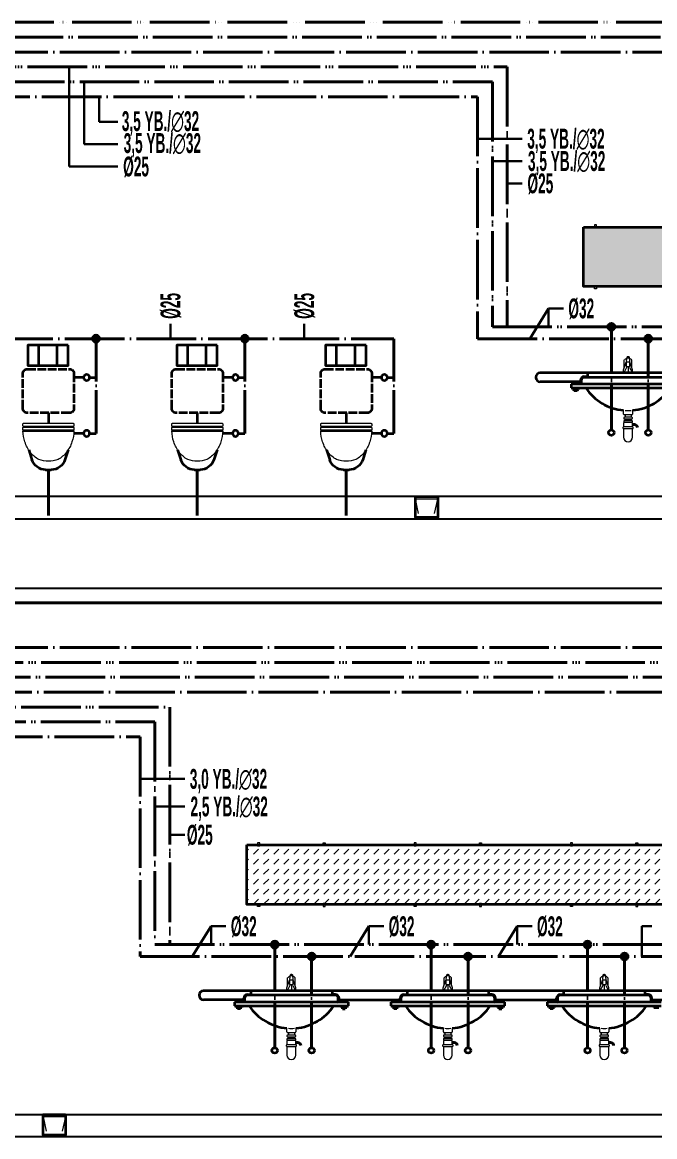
# Model space of a CAD drawing. Header units: centimetres. Extents: x 405464 to 563355, y 50011 to 66875.
# Drawn here: x 526708 to 527345, y 53381 to 54504 of the extents above; entities that cross this region are included whole.
import ezdxf
from ezdxf.enums import TextEntityAlignment as Align

# ---------------------------------------------------------------- set-up
doc = ezdxf.new("R2010")
doc.units = ezdxf.units.CM
for name, pattern in [('KESIK-3', [24, 20, -4]), ('SICAKSU1', [75, 60, -6, 0, -3, 0, -6]), ('SIRKUL-1', [78, 60, -6, 0, -3, 0, -3, 0, -6]), ('SOGUKSU1', [72, 60, -6, 0, -6])]:
    doc.linetypes.add(name, pattern=pattern)
doc.layers.add('0-KRCN DI SU', color=41, linetype='D')
for name, color, linetype, lineweight in [('0-KRCN-SHT-02CIHAZ', 132, 'Continuous', 25), ('0-KRCN-SHT-03CIHAZ', 120, 'Continuous', 30), ('0-KRCN-SHT-LAVABO', 171, 'Continuous', 35), ('0-KRCN-SHT-PİSSU-BORU', 220, 'PISSU_LINE50', 40), ('0-KRCN-SHT-PROSES-BORU', 1, '0-Y_LINE', 40), ('0-KRCN-SHT-SICAKSU', 50, 'SICAKSU1', 40), ('0-KRCN-SHT-SIRKULASYON', 145, 'SIRKUL-1', 40), ('0-KRCN-SHT-SOGUKSU', 141, 'SOGUKSU1', 40), ('0-KRCN-SHT-SÜZGEÇBANYO', 171, 'Continuous', 35), ('0-KRCN-SHT-TUVALETKLOZET', 171, 'Continuous', 35), ('0-KRCN-SHT-YAZI-ÇAP-TEMSU', 81, 'Continuous', 30)]:
    doc.layers.add(name, color=color, linetype=linetype, lineweight=lineweight)
doc.styles.add('BORU', font='AGENCYR.TTF')
doc.styles.add('CAP', font='ARIALNB.TTF')
doc.styles.add('MUF', font='isocpeur.ttf')
doc.styles.get("Standard").update_dxf_attribs({"font": 'arial.ttf'})
doc.linetypes.add('0-Y_LINE', pattern='A,100,-0.5,["Y",BORU,S=9,R=0,X=0,Y=-4.5],-5', length=105.5)
doc.linetypes.add('D', pattern='A,12,-1,["D",Standard,S=1,R=0,X=-0.1,Y=-0.5],-1.6', length=14.6)
doc.linetypes.add('PISSU_LINE50', pattern='A,50,-10,["C",MUF,S=10,R=0,X=1,Y=-5],0', length=60)

# ---------------------------------------------------------------- blocks, each defined once
blk = doc.blocks.new('0-MEK-SHT-ZKLN-LAV.TEZGAHALTI YEDİLİ')
at = {"layer": '0-KRCN-SHT-LAVABO', "linetype": 'Continuous', "lineweight": 20}
h = blk.add_hatch(dxfattribs=at)
h.set_pattern_fill('DASH', color=120, scale=1.5, angle=45)
h.paths.add_polyline_path([(-285.82, 141), (-285.82, 141.56), (-284.42, 141.56), (-284.42, 141), (-241.88, 141), (-241.88, 141.56), (-240.48, 141.56), (-240.48, 141), (-180.76, 141), (-180.76, 141.56), (-179.37, 141.56), (-179.37, 141), (-136.82, 141), (-136.82, 141.56), (-135.42, 141.56), (-135.42, 141), (-75.7, 141), (-75.7, 141.56), (-74.31, 141.56), (-74.31, 141), (-31.76, 141), (-31.76, 141.56), (-30.37, 141.56), (-30.37, 141), (29.36, 141), (29.36, 141.56), (30.75, 141.56), (30.75, 141), (73.3, 141), (73.3, 141.56), (74.69, 141.56), (74.69, 141), (135.82, 141), (135.82, 141.56), (137.21, 141.56), (137.21, 141), (179.76, 141), (179.76, 141.56), (181.15, 141.56), (181.15, 141), (401.41, 141), (401.41, 181), (181.15, 181), (181.15, 180.44), (179.76, 180.44), (179.76, 181), (137.21, 181), (137.21, 180.44), (135.82, 180.44), (135.82, 181), (74.69, 181), (74.69, 180.44), (73.3, 180.44), (73.3, 181), (30.75, 181), (30.75, 180.44), (29.36, 180.44), (29.36, 181), (-30.37, 181), (-30.37, 180.44), (-31.76, 180.44), (-31.76, 181), (-74.31, 181), (-74.31, 180.44), (-75.7, 180.44), (-75.7, 181), (-135.42, 181), (-135.42, 180.44), (-136.82, 180.44), (-136.82, 181), (-179.37, 181), (-179.37, 180.44), (-180.76, 180.44), (-180.76, 181), (-240.48, 181), (-240.48, 180.44), (-241.88, 180.44), (-241.88, 181), (-284.42, 181), (-284.42, 180.44), (-285.82, 180.44), (-285.82, 181), (-293.15, 181), (-293.15, 141)])
at = {"layer": '0-KRCN-SHT-LAVABO', "color": 120, "linetype": 'Continuous', "lineweight": 20}
for p, q in [((-285.82, 182.47), (-285.82, 180.44)), ((-284.42, 182.47), (-285.82, 182.47)), ((-285.82, 180.44), (-284.42, 180.44)), ((-284.42, 180.44), (-284.42, 182.47)), ((-285.82, 139.53), (-285.82, 141.56)), ((-285.82, 141.56), (-284.42, 141.56)), ((-284.42, 139.53), (-285.82, 139.53)), ((-284.42, 141.56), (-284.42, 139.53)), ((-266.2, 85.05), (-264.42, 90.12)), ((-265.68, 86.55), (-265.68, 91.68)), ((-264.03, 93.4), (-264.42, 90.64)), ((-264.05, 93.23), (-262.26, 93.23)), ((-262.88, 93.91), (-263.43, 93.91)), ((-261.89, 90.64), (-262.28, 93.4)), ((-260.11, 85.05), (-261.89, 90.12)), ((-260.63, 86.55), (-260.63, 91.68)), ((-266.2, 83), (-266.2, 85.05)), ((-266.2, 83), (-260.11, 83)), ((-264.13, 86.59), (-266.01, 83)), ((-263.15, 86.58), (-263.15, 83)), ((-262.18, 86.59), (-260.3, 83)), ((-260.11, 83), (-260.11, 85.05)), ((-266.15, 55.33), (-266.15, 57.88)), ((-266.12, 52.74), (-266.12, 52.55)), ((-260.65, 54.83), (-265.65, 54.83)), ((-260.69, 53.24), (-265.62, 53.24)), ((-265.15, 54.83), (-265.15, 53.24)), ((-261.15, 54.83), (-261.15, 53.24)), ((-260.19, 52.55), (-260.19, 52.74)), ((-260.15, 57.88), (-260.15, 55.33)), ((-266.65, 46.28), (-266.65, 46.09)), ((-266.15, 49.34), (-266.15, 46.78)), ((-260.15, 46.78), (-266.15, 46.78)), ((-266.15, 45.59), (-260.15, 45.59)), ((-266.15, 45.59), (-266.15, 39.8)), ((-266.12, 50.53), (-266.12, 50.34)), ((-260.65, 49.84), (-265.65, 49.84)), ((-265.62, 52.05), (-260.69, 52.05)), ((-260.69, 51.03), (-265.62, 51.03)), ((-265.62, 49.84), (-260.69, 49.84)), ((-265.15, 52.05), (-265.15, 51.03)), ((-261.15, 52.05), (-261.15, 51.03)), ((-260.19, 50.34), (-260.19, 50.53)), ((-260.15, 46.78), (-260.15, 49.34)), ((-260.15, 39.8), (-260.15, 45.59)), ((-259.65, 46.09), (-259.65, 46.28)), ((-263.15, 36.8), (-263.15, 36.8))]:
    blk.add_line(p, q, dxfattribs=at)
at = {"layer": '0-KRCN-SHT-LAVABO', "linetype": 'Continuous'}
for p, q in [((430.45, 83), (-322.2, 83)), ((-290.49, 83), (-290.49, 80.5)), ((-295.15, 77), (-322.2, 77)), ((-301.44, 75.42), (-301.44, 72.92)), ((-224.87, 75.42), (-301.44, 75.42)), ((-299.38, 77), (-299.38, 75.42)), ((-297.38, 77), (-297.38, 75.42)), ((-295.15, 77), (-295.15, 78)), ((-294.65, 78), (-294.65, 75.92)), ((-292.65, 80.5), (-290.49, 80.5)), ((-233.65, 80), (-292.65, 80)), ((-301.44, 72.92), (-224.87, 72.92)), ((-300.28, 72.92), (-300.28, 71.86)), ((-296.83, 71.72), (-299.92, 71.72)), ((-299.38, 72.92), (-299.38, 71.86)), ((-299.38, 71.72), (-299.38, 70.9)), ((-297.38, 70.9), (-299.38, 70.9)), ((-297.38, 72.92), (-297.38, 71.86)), ((-297.38, 71.72), (-297.38, 70.9)), ((-296.48, 72.92), (-296.48, 71.86))]:
    blk.add_line(p, q, dxfattribs=at)
blk.add_lwpolyline([(-293.15, 181), (401.41, 181), (401.41, 141), (-293.15, 141)], close=True, dxfattribs=at)
at = {"layer": '0-KRCN-SHT-LAVABO', "color": 120, "linetype": 'Continuous', "lineweight": 20}
blk.add_lwpolyline([(-264.42, 90.12), (-264.42, 87.29), (-261.89, 87.29), (-261.89, 90.12)], close=True, dxfattribs=at)
at = {"layer": '0-KRCN-SHT-LAVABO', "linetype": 'Continuous'}
for centre in [(-274.37, 42.9), (-249.57, 42.9)]:
    blk.add_circle(centre, 1.84, dxfattribs=at)
at = {"layer": '0-KRCN-SHT-LAVABO', "color": 120, "linetype": 'Continuous', "lineweight": 20}
for centre, radius, start, end in [((-263.15, 89.65), 3.23, 107.40501, 141.31431), ((-263.43, 93.31), 0.6, 90, 171.88141), ((-262.88, 93.31), 0.6, 8.11859, 90), ((-263.15, 89.65), 3.23, 38.68569, 72.59499), ((-265.65, 55.33), 0.5, 180, 270), ((-265.62, 52.74), 0.5, 90, 180), ((-265.62, 52.55), 0.5, 180, 270), ((-263.15, 92), 34.25, 266.65278, 273.34722), ((-260.69, 52.74), 0.5, 0, 90), ((-260.69, 52.55), 0.5, 270, 0), ((-260.65, 55.33), 0.5, 270, 0), ((-266.15, 46.28), 0.5, 90, 180), ((-266.15, 46.09), 0.5, 180, 270), ((-265.65, 49.34), 0.5, 90, 180), ((-265.62, 50.53), 0.5, 90, 180), ((-265.62, 50.34), 0.5, 180, 270), ((-260.69, 50.53), 0.5, 0, 90), ((-260.69, 50.34), 0.5, 270, 0), ((-260.65, 49.34), 0.5, 0, 90), ((-260.15, 46.28), 0.5, 0, 90), ((-260.15, 46.09), 0.5, 270, 0), ((-263.15, 39.8), 3, 180, 270), ((-263.15, 39.8), 3, 270, 0)]:
    blk.add_arc(centre, radius, start, end, dxfattribs=at)
at = {"layer": '0-KRCN-SHT-LAVABO', "linetype": 'Continuous'}
for centre, radius, start, end in [((-322.2, 80), 3, 90, 270), ((-292.65, 78), 2.5, 90, 180), ((-292.65, 78), 2, 90, 180), ((-294.15, 75.92), 0.5, 180, 270), ((-299.83, 72.52), 0.801, 235.80417, 304.19583), ((-298.38, 75.37), 3.65, 254.11421, 285.88579), ((-296.93, 72.52), 0.801, 235.80417, 304.19583), ((-263.15, 92), 34.25, 213.84518, 264.97559), ((-263.15, 92), 34.25, 275.02441, 326.15482)]:
    blk.add_arc(centre, radius, start, end, dxfattribs=at)
at = {"layer": '0-KRCN-SHT-PİSSU-BORU', "ltscale": 0.5}
blk.add_line((-260.15, 48.25), (-258.85, 48.25), dxfattribs=at)
blk.add_arc((-258.85, 46.25), 2, 0, 90, dxfattribs=at)
at = {"layer": '0-KRCN-SHT-SICAKSU', "ltscale": 0.5}
blk.add_line((-274.37, 44.74), (-274.37, 114), dxfattribs=at)
at = {"layer": '0-KRCN-SHT-SOGUKSU', "ltscale": 0.5}
blk.add_line((-249.57, 44.74), (-249.57, 106), dxfattribs=at)
blk = doc.blocks.new('0-MEK-SHT-ZKLN-KLOZET ASMA GİZLİ REZERVUAR')
at = {"layer": '0-KRCN-SHT-PİSSU-BORU', "ltscale": 0.5}
blk.add_line((0, 14.95), (0, -16.81), dxfattribs=at)
at = {"layer": '0-KRCN-SHT-SOGUKSU', "ltscale": 0.5}
blk.add_line((-33.1, 40.2), (-33.1, 106), dxfattribs=at)
at = {"layer": '0-KRCN-SHT-TUVALETKLOZET'}
for p, q in [((-6.12, 87.34), (-6.12, 101.57)), ((6.64, 87.34), (6.64, 101.57)), ((-28.62, 79.03), (-33.1, 79.03)), ((-24.4, 79.03), (-17.75, 79.03)), ((0, 54.43), (0, 47.18)), ((-28.62, 40.2), (-33.1, 40.2)), ((-24.4, 40.2), (-17.61, 40.2)), ((-17.75, 41.92), (17.75, 41.92)), ((-13.71, 28.67), (-11.45, 21.82)), ((13.71, 28.67), (11.45, 21.82))]:
    blk.add_line(p, q, dxfattribs=at)
at = {"layer": '0-KRCN-SHT-TUVALETKLOZET', "color": 171}
blk.add_line((1.95, 14.95), (-1.95, 14.95), dxfattribs=at)
at = {"layer": '0-KRCN-SHT-TUVALETKLOZET'}
blk.add_lwpolyline([(-13.77, 101.57), (14.29, 101.57), (14.29, 87.34), (-13.77, 87.34)], close=True, dxfattribs=at)
at = {"layer": '0-KRCN-SHT-TUVALETKLOZET', "linetype": 'KESIK-3', "ltscale": 0.3}
blk.add_lwpolyline([(-17.75, 81.87), (-17.75, 57.43, 0.414214), (-14.75, 54.43), (14.75, 54.43, 0.414214), (17.75, 57.43), (17.75, 81.87, 0.414214), (14.75, 84.87), (-14.75, 84.87, 0.414214)], format="xyb", close=True, dxfattribs=at)
at = {"layer": '0-KRCN-SHT-TUVALETKLOZET', "color": 120, "lineweight": 20}
for points in [[(-17.75, 46.68), (-17.75, 45.55, 0.414214), (-17.25, 45.05), (17.25, 45.05, 0.414214), (17.75, 45.55), (17.75, 46.68, 0.414214), (17.25, 47.18), (-17.25, 47.18, 0.414214)], [(-17.75, 44.03), (-17.75, 42.89, 0.414214), (-17.25, 42.39), (17.25, 42.39, 0.414214), (17.75, 42.89), (17.75, 44.03, 0.414214), (17.25, 44.53), (-17.25, 44.53, 0.414214)]]:
    blk.add_lwpolyline(points, format="xyb", close=True, dxfattribs=at)
for points in [[(-17.75, 41.92, 0.066087), (-16.37, 34.27, 0.087392), (-12.57, 27.07, 0.103887), (-6.67, 22.06, 0.123332)], [(6.67, 22.06, 0.103887), (12.57, 27.07, 0.087392), (16.37, 34.27, 0.066087), (17.75, 41.92, 0.077811)]]:
    blk.add_lwpolyline(points, format="xyb", dxfattribs=at)
at = {"layer": '0-KRCN-SHT-TUVALETKLOZET'}
for centre in [(-26.51, 79.03), (-26.51, 40.2)]:
    blk.add_circle(centre, 2.11, dxfattribs=at)
for centre, start, end in [((-1.95, 24.95), 198.23098, 270), ((1.95, 24.95), 270, 341.76902)]:
    blk.add_arc(centre, 10, start, end, dxfattribs=at)
at = {"layer": '0-KRCN-SHT-TUVALETKLOZET', "color": 120, "lineweight": 20}
blk.add_arc((0, 41.06), 20.14, 250.66612, 289.33388, dxfattribs=at)
blk = doc.blocks.new('0-MEK-SHT-ZKLN-SÜZGEÇ BANYO')
at = {"layer": '0-KRCN-SHT-SÜZGEÇBANYO', "color": 120, "lineweight": 20}
for p, q in [((-7.47, -1.69), (7.48, -1.69)), ((-7.45, -1.72), (-5.15, -11.37)), ((5.31, -11.37), (7.48, -1.7))]:
    blk.add_line(p, q, dxfattribs=at)
at = {"layer": '0-KRCN-SHT-SÜZGEÇBANYO'}
blk.add_lwpolyline([(-7.5, 0), (-7.5, -14), (7.5, -14), (7.5, 0)], close=True, dxfattribs=at)
blk = doc.blocks.new('DONUT')
at = {"layer": '0-KRCN-SHT-03CIHAZ'}
blk.add_hatch(color=256, dxfattribs=at).paths.add_polyline_path([(2.5, 0, 1), (-2.5, 0, 1)])
blk.add_circle((0, 0), 2.5, dxfattribs=at)
blk = doc.blocks.new('0-MEK-SHT-ZKLN-LAV.TEZGAHALTI BEŞLİ')
at = {"layer": '0-KRCN-SHT-LAVABO', "linetype": 'Continuous', "lineweight": 20}
h = blk.add_hatch(dxfattribs=at)
h.set_pattern_fill('DASH', color=120, scale=1.5, angle=45)
h.paths.add_polyline_path([(188.49, 181), (181.15, 181), (181.15, 180.44), (179.76, 180.44), (179.76, 181), (137.21, 181), (137.21, 180.44), (135.82, 180.44), (135.82, 181), (74.69, 181), (74.69, 180.44), (73.3, 180.44), (73.3, 181), (30.75, 181), (30.75, 180.44), (29.36, 180.44), (29.36, 181), (-30.37, 181), (-30.37, 180.44), (-31.76, 180.44), (-31.76, 181), (-74.31, 181), (-74.31, 180.44), (-75.7, 180.44), (-75.7, 181), (-135.42, 181), (-135.42, 180.44), (-136.82, 180.44), (-136.82, 181), (-179.37, 181), (-179.37, 180.44), (-180.76, 180.44), (-180.76, 181), (-240.48, 181), (-240.48, 180.44), (-241.88, 180.44), (-241.88, 181), (-284.42, 181), (-284.42, 180.44), (-285.82, 180.44), (-285.82, 181), (-293.15, 181), (-293.15, 141), (-285.82, 141), (-285.82, 141.56), (-284.42, 141.56), (-284.42, 141), (-241.88, 141), (-241.88, 141.56), (-240.48, 141.56), (-240.48, 141), (-180.76, 141), (-180.76, 141.56), (-179.37, 141.56), (-179.37, 141), (-136.82, 141), (-136.82, 141.56), (-135.42, 141.56), (-135.42, 141), (-75.7, 141), (-75.7, 141.56), (-74.31, 141.56), (-74.31, 141), (-31.76, 141), (-31.76, 141.56), (-30.37, 141.56), (-30.37, 141), (29.36, 141), (29.36, 141.56), (30.75, 141.56), (30.75, 141), (73.3, 141), (73.3, 141.56), (74.69, 141.56), (74.69, 141), (135.82, 141), (135.82, 141.56), (137.21, 141.56), (137.21, 141), (179.76, 141), (179.76, 141.56), (181.15, 141.56), (181.15, 141), (188.49, 141)])
at = {"layer": '0-KRCN-SHT-LAVABO', "color": 120, "linetype": 'Continuous', "lineweight": 20}
for p, q in [((-285.82, 182.47), (-285.82, 180.44)), ((-284.42, 182.47), (-285.82, 182.47)), ((-285.82, 180.44), (-284.42, 180.44)), ((-284.42, 180.44), (-284.42, 182.47)), ((-241.88, 180.44), (-241.88, 182.47)), ((-241.88, 182.47), (-240.48, 182.47)), ((-240.48, 180.44), (-241.88, 180.44)), ((-240.48, 182.47), (-240.48, 180.44)), ((-180.76, 182.47), (-180.76, 180.44)), ((-179.37, 182.47), (-180.76, 182.47)), ((-180.76, 180.44), (-179.37, 180.44)), ((-179.37, 180.44), (-179.37, 182.47)), ((-136.82, 180.44), (-136.82, 182.47)), ((-136.82, 182.47), (-135.42, 182.47)), ((-135.42, 180.44), (-136.82, 180.44)), ((-135.42, 182.47), (-135.42, 180.44)), ((-75.7, 182.47), (-75.7, 180.44)), ((-74.31, 182.47), (-75.7, 182.47)), ((-75.7, 180.44), (-74.31, 180.44)), ((-74.31, 180.44), (-74.31, 182.47)), ((-31.76, 180.44), (-31.76, 182.47)), ((-31.76, 182.47), (-30.37, 182.47)), ((-30.37, 180.44), (-31.76, 180.44)), ((-30.37, 182.47), (-30.37, 180.44)), ((-285.82, 139.53), (-285.82, 141.56)), ((-285.82, 141.56), (-284.42, 141.56)), ((-284.42, 139.53), (-285.82, 139.53)), ((-284.42, 141.56), (-284.42, 139.53)), ((-240.48, 141.56), (-241.88, 141.56)), ((-241.88, 141.56), (-241.88, 139.53)), ((-241.88, 139.53), (-240.48, 139.53)), ((-240.48, 139.53), (-240.48, 141.56)), ((-180.76, 139.53), (-180.76, 141.56)), ((-180.76, 141.56), (-179.37, 141.56)), ((-179.37, 139.53), (-180.76, 139.53)), ((-179.37, 141.56), (-179.37, 139.53)), ((-135.42, 141.56), (-136.82, 141.56)), ((-136.82, 141.56), (-136.82, 139.53)), ((-136.82, 139.53), (-135.42, 139.53)), ((-135.42, 139.53), (-135.42, 141.56)), ((-75.7, 139.53), (-75.7, 141.56)), ((-75.7, 141.56), (-74.31, 141.56)), ((-74.31, 139.53), (-75.7, 139.53)), ((-74.31, 141.56), (-74.31, 139.53)), ((-30.37, 141.56), (-31.76, 141.56)), ((-31.76, 141.56), (-31.76, 139.53)), ((-31.76, 139.53), (-30.37, 139.53)), ((-30.37, 139.53), (-30.37, 141.56)), ((-266.2, 85.05), (-264.42, 90.12)), ((-265.68, 86.55), (-265.68, 91.68)), ((-264.03, 93.4), (-264.42, 90.64)), ((-264.05, 93.23), (-262.26, 93.23)), ((-262.88, 93.91), (-263.43, 93.91)), ((-261.89, 90.64), (-262.28, 93.4)), ((-260.11, 85.05), (-261.89, 90.12)), ((-260.63, 86.55), (-260.63, 91.68)), ((-161.15, 85.05), (-159.36, 90.12)), ((-160.62, 86.55), (-160.62, 91.68)), ((-158.97, 93.4), (-159.36, 90.64)), ((-158.99, 93.23), (-157.2, 93.23)), ((-157.82, 93.91), (-158.38, 93.91)), ((-156.83, 90.64), (-157.22, 93.4)), ((-155.05, 85.05), (-156.83, 90.12)), ((-155.57, 86.55), (-155.57, 91.68)), ((-56.09, 85.05), (-54.3, 90.12)), ((-55.56, 86.55), (-55.56, 91.68)), ((-53.91, 93.4), (-54.3, 90.64)), ((-53.94, 93.23), (-52.14, 93.23)), ((-52.76, 93.91), (-53.32, 93.91)), ((-51.77, 90.64), (-52.16, 93.4)), ((-49.99, 85.05), (-51.77, 90.12)), ((-50.51, 86.55), (-50.51, 91.68)), ((-266.2, 83), (-266.2, 85.05)), ((-266.2, 83), (-260.11, 83)), ((-264.13, 86.59), (-266.01, 83)), ((-263.15, 86.58), (-263.15, 83)), ((-262.18, 86.59), (-260.3, 83)), ((-260.11, 83), (-260.11, 85.05)), ((-161.15, 83), (-161.15, 85.05)), ((-161.15, 83), (-155.05, 83)), ((-159.07, 86.59), (-160.95, 83)), ((-158.1, 86.58), (-158.1, 83)), ((-157.13, 86.59), (-155.24, 83)), ((-155.05, 83), (-155.05, 85.05)), ((-56.09, 83), (-56.09, 85.05)), ((-56.09, 83), (-49.99, 83)), ((-54.01, 86.59), (-55.9, 83)), ((-53.04, 86.58), (-53.04, 83)), ((-52.07, 86.59), (-50.18, 83)), ((-49.99, 83), (-49.99, 85.05)), ((-266.15, 55.33), (-266.15, 57.88)), ((-266.12, 52.74), (-266.12, 52.55)), ((-260.65, 54.83), (-265.65, 54.83)), ((-260.69, 53.24), (-265.62, 53.24)), ((-265.15, 54.83), (-265.15, 53.24)), ((-261.15, 54.83), (-261.15, 53.24)), ((-260.19, 52.55), (-260.19, 52.74)), ((-260.15, 57.88), (-260.15, 55.33)), ((-161.1, 55.33), (-161.1, 57.88)), ((-161.06, 52.74), (-161.06, 52.55)), ((-155.6, 54.83), (-160.6, 54.83)), ((-155.63, 53.24), (-160.56, 53.24)), ((-160.1, 54.83), (-160.1, 53.24)), ((-156.1, 54.83), (-156.1, 53.24)), ((-155.13, 52.55), (-155.13, 52.74)), ((-155.1, 57.88), (-155.1, 55.33)), ((-56.04, 55.33), (-56.04, 57.88)), ((-56.01, 52.74), (-56.01, 52.55)), ((-50.54, 54.83), (-55.54, 54.83)), ((-50.57, 53.24), (-55.51, 53.24)), ((-55.04, 54.83), (-55.04, 53.24)), ((-51.04, 54.83), (-51.04, 53.24)), ((-50.07, 52.55), (-50.07, 52.74)), ((-50.04, 57.88), (-50.04, 55.33)), ((-266.65, 46.28), (-266.65, 46.09)), ((-266.15, 49.34), (-266.15, 46.78)), ((-260.15, 46.78), (-266.15, 46.78)), ((-266.15, 45.59), (-260.15, 45.59)), ((-266.15, 45.59), (-266.15, 39.8)), ((-266.12, 50.53), (-266.12, 50.34)), ((-260.65, 49.84), (-265.65, 49.84)), ((-265.62, 52.05), (-260.69, 52.05)), ((-260.69, 51.03), (-265.62, 51.03)), ((-265.62, 49.84), (-260.69, 49.84)), ((-265.15, 52.05), (-265.15, 51.03)), ((-261.15, 52.05), (-261.15, 51.03)), ((-260.19, 50.34), (-260.19, 50.53)), ((-260.15, 46.78), (-260.15, 49.34)), ((-260.15, 39.8), (-260.15, 45.59)), ((-259.65, 46.09), (-259.65, 46.28)), ((-161.6, 46.28), (-161.6, 46.09)), ((-161.1, 49.34), (-161.1, 46.78)), ((-155.1, 46.78), (-161.1, 46.78)), ((-161.1, 45.59), (-155.1, 45.59)), ((-161.1, 45.59), (-161.1, 39.8)), ((-161.06, 50.53), (-161.06, 50.34)), ((-155.6, 49.84), (-160.6, 49.84)), ((-160.56, 52.05), (-155.63, 52.05)), ((-155.63, 51.03), (-160.56, 51.03)), ((-160.56, 49.84), (-155.63, 49.84)), ((-160.1, 52.05), (-160.1, 51.03)), ((-156.1, 52.05), (-156.1, 51.03)), ((-155.13, 50.34), (-155.13, 50.53)), ((-155.1, 46.78), (-155.1, 49.34)), ((-155.1, 39.8), (-155.1, 45.59)), ((-154.6, 46.09), (-154.6, 46.28)), ((-56.54, 46.28), (-56.54, 46.09)), ((-56.04, 49.34), (-56.04, 46.78)), ((-50.04, 46.78), (-56.04, 46.78)), ((-56.04, 45.59), (-50.04, 45.59)), ((-56.04, 45.59), (-56.04, 39.8)), ((-56.01, 50.53), (-56.01, 50.34)), ((-50.54, 49.84), (-55.54, 49.84)), ((-55.51, 52.05), (-50.57, 52.05)), ((-50.57, 51.03), (-55.51, 51.03)), ((-55.51, 49.84), (-50.57, 49.84)), ((-55.04, 52.05), (-55.04, 51.03)), ((-51.04, 52.05), (-51.04, 51.03)), ((-50.07, 50.34), (-50.07, 50.53)), ((-50.04, 46.78), (-50.04, 49.34)), ((-50.04, 39.8), (-50.04, 45.59)), ((-49.54, 46.09), (-49.54, 46.28)), ((-263.15, 36.8), (-263.15, 36.8)), ((-158.1, 36.8), (-158.1, 36.8)), ((-53.04, 36.8), (-53.04, 36.8))]:
    blk.add_line(p, q, dxfattribs=at)
at = {"layer": '0-KRCN-SHT-LAVABO', "linetype": 'Continuous'}
for p, q in [((217.52, 83), (-322.2, 83)), ((-290.49, 83), (-290.49, 80.5)), ((-235.82, 83), (-235.82, 80.5)), ((-185.43, 83), (-185.43, 80.5)), ((-130.76, 83), (-130.76, 80.5)), ((-80.38, 83), (-80.38, 80.5)), ((-25.7, 83), (-25.7, 80.5)), ((-295.15, 77), (-322.2, 77)), ((-301.44, 75.42), (-301.44, 72.92)), ((-224.87, 75.42), (-301.44, 75.42)), ((-299.38, 77), (-299.38, 75.42)), ((-297.38, 77), (-297.38, 75.42)), ((-295.15, 77), (-295.15, 78)), ((-294.65, 78), (-294.65, 75.92)), ((-292.65, 80.5), (-290.49, 80.5)), ((-233.65, 80), (-292.65, 80)), ((-233.65, 80.5), (-235.82, 80.5)), ((-231.65, 75.92), (-231.65, 78)), ((-231.15, 77), (-231.15, 78)), ((-231.15, 77), (-190.1, 77)), ((-228.93, 77), (-228.93, 75.42)), ((-226.93, 77), (-226.93, 75.42)), ((-224.87, 72.92), (-224.87, 75.42)), ((-196.38, 75.42), (-196.38, 72.92)), ((-119.81, 75.42), (-196.38, 75.42)), ((-194.32, 77), (-194.32, 75.42)), ((-192.32, 77), (-192.32, 75.42)), ((-190.1, 77), (-190.1, 78)), ((-190.1, 77), (-190.1, 78)), ((-189.6, 78), (-189.6, 75.92)), ((-187.6, 80.5), (-185.43, 80.5)), ((-128.6, 80), (-187.6, 80)), ((-128.6, 80.5), (-130.76, 80.5)), ((-126.6, 75.92), (-126.6, 78)), ((-126.1, 77), (-126.1, 78)), ((-126.1, 77), (-85.04, 77)), ((-123.87, 77), (-123.87, 75.42)), ((-121.87, 77), (-121.87, 75.42)), ((-119.81, 72.92), (-119.81, 75.42)), ((-91.33, 75.42), (-91.33, 72.92)), ((-14.75, 75.42), (-91.33, 75.42)), ((-89.26, 77), (-89.26, 75.42)), ((-87.26, 77), (-87.26, 75.42)), ((-85.04, 77), (-85.04, 78)), ((-84.54, 78), (-84.54, 75.92)), ((-82.54, 80.5), (-80.38, 80.5)), ((-23.54, 80), (-82.54, 80)), ((-23.54, 80.5), (-25.7, 80.5)), ((-21.54, 75.92), (-21.54, 78)), ((-21.04, 77), (-21.04, 78)), ((-21.04, 77), (126.48, 77)), ((-301.44, 72.92), (-224.87, 72.92)), ((-300.28, 72.92), (-300.28, 71.86)), ((-296.83, 71.72), (-299.92, 71.72)), ((-299.38, 72.92), (-299.38, 71.86)), ((-299.38, 71.72), (-299.38, 70.9)), ((-297.38, 70.9), (-299.38, 70.9)), ((-297.38, 72.92), (-297.38, 71.86)), ((-297.38, 71.72), (-297.38, 70.9)), ((-296.48, 72.92), (-296.48, 71.86)), ((-229.83, 72.92), (-229.83, 71.86)), ((-229.48, 71.72), (-226.39, 71.72)), ((-228.93, 72.92), (-228.93, 71.86)), ((-228.93, 71.72), (-228.93, 70.9)), ((-228.93, 70.9), (-226.93, 70.9)), ((-226.93, 72.92), (-226.93, 71.86)), ((-226.93, 71.72), (-226.93, 70.9)), ((-226.03, 72.92), (-226.03, 71.86)), ((-196.38, 72.92), (-119.81, 72.92)), ((-195.22, 72.92), (-195.22, 71.86)), ((-191.77, 71.72), (-194.86, 71.72)), ((-194.32, 72.92), (-194.32, 71.86)), ((-194.32, 71.72), (-194.32, 70.9)), ((-192.32, 70.9), (-194.32, 70.9)), ((-192.32, 72.92), (-192.32, 71.86)), ((-192.32, 71.72), (-192.32, 70.9)), ((-191.42, 72.92), (-191.42, 71.86)), ((-124.77, 72.92), (-124.77, 71.86)), ((-124.42, 71.72), (-121.33, 71.72)), ((-123.87, 72.92), (-123.87, 71.86)), ((-123.87, 71.72), (-123.87, 70.9)), ((-123.87, 70.9), (-121.87, 70.9)), ((-121.87, 72.92), (-121.87, 71.86)), ((-121.87, 71.72), (-121.87, 70.9)), ((-120.97, 72.92), (-120.97, 71.86)), ((-91.33, 72.92), (-14.75, 72.92)), ((-90.16, 72.92), (-90.16, 71.86)), ((-86.72, 71.72), (-89.81, 71.72)), ((-89.26, 72.92), (-89.26, 71.86)), ((-89.26, 71.72), (-89.26, 70.9)), ((-87.26, 70.9), (-89.26, 70.9)), ((-87.26, 72.92), (-87.26, 71.86)), ((-87.26, 71.72), (-87.26, 70.9)), ((-86.36, 72.92), (-86.36, 71.86)), ((-19.72, 72.92), (-19.72, 71.86)), ((-19.36, 71.72), (-16.27, 71.72))]:
    blk.add_line(p, q, dxfattribs=at)
blk.add_lwpolyline([(-293.15, 181), (188.49, 181), (188.49, 141), (-293.15, 141)], close=True, dxfattribs=at)
at = {"layer": '0-KRCN-SHT-LAVABO', "color": 120, "linetype": 'Continuous', "lineweight": 20}
for points in [[(-264.42, 90.12), (-264.42, 87.29), (-261.89, 87.29), (-261.89, 90.12)], [(-159.36, 90.12), (-159.36, 87.29), (-156.83, 87.29), (-156.83, 90.12)], [(-54.3, 90.12), (-54.3, 87.29), (-51.77, 87.29), (-51.77, 90.12)]]:
    blk.add_lwpolyline(points, close=True, dxfattribs=at)
at = {"layer": '0-KRCN-SHT-LAVABO', "linetype": 'Continuous'}
for centre in [(-274.37, 42.9), (-249.57, 42.9), (-169.31, 42.9), (-144.51, 42.9), (-64.25, 42.9), (-39.45, 42.9)]:
    blk.add_circle(centre, 1.84, dxfattribs=at)
at = {"layer": '0-KRCN-SHT-LAVABO', "color": 120, "linetype": 'Continuous', "lineweight": 20}
for centre, radius, start, end in [((-263.15, 89.65), 3.23, 107.40501, 141.31431), ((-263.43, 93.31), 0.6, 90, 171.88141), ((-262.88, 93.31), 0.6, 8.11859, 90), ((-263.15, 89.65), 3.23, 38.68569, 72.59499), ((-158.1, 89.65), 3.23, 107.40501, 141.31431), ((-158.38, 93.31), 0.6, 90, 171.88141), ((-157.82, 93.31), 0.6, 8.11859, 90), ((-158.1, 89.65), 3.23, 38.68569, 72.59499), ((-53.04, 89.65), 3.23, 107.40501, 141.31431), ((-53.32, 93.31), 0.6, 90, 171.88141), ((-52.76, 93.31), 0.6, 8.11859, 90), ((-53.04, 89.65), 3.23, 38.68569, 72.59499), ((-265.65, 55.33), 0.5, 180, 270), ((-265.62, 52.74), 0.5, 90, 180), ((-265.62, 52.55), 0.5, 180, 270), ((-263.15, 92), 34.25, 266.65278, 273.34722), ((-260.69, 52.74), 0.5, 0, 90), ((-260.69, 52.55), 0.5, 270, 0), ((-260.65, 55.33), 0.5, 270, 0), ((-160.6, 55.33), 0.5, 180, 270), ((-160.56, 52.74), 0.5, 90, 180), ((-160.56, 52.55), 0.5, 180, 270), ((-158.1, 92), 34.25, 266.65278, 273.34722), ((-155.63, 52.74), 0.5, 0, 90), ((-155.63, 52.55), 0.5, 270, 0), ((-155.6, 55.33), 0.5, 270, 0), ((-55.54, 55.33), 0.5, 180, 270), ((-55.51, 52.74), 0.5, 90, 180), ((-55.51, 52.55), 0.5, 180, 270), ((-53.04, 92), 34.25, 266.65278, 273.34722), ((-50.57, 52.74), 0.5, 0, 90), ((-50.57, 52.55), 0.5, 270, 0), ((-50.54, 55.33), 0.5, 270, 0), ((-266.15, 46.28), 0.5, 90, 180), ((-266.15, 46.09), 0.5, 180, 270), ((-265.65, 49.34), 0.5, 90, 180), ((-265.62, 50.53), 0.5, 90, 180), ((-265.62, 50.34), 0.5, 180, 270), ((-260.69, 50.53), 0.5, 0, 90), ((-260.69, 50.34), 0.5, 270, 0), ((-260.65, 49.34), 0.5, 0, 90), ((-260.15, 46.28), 0.5, 0, 90), ((-260.15, 46.09), 0.5, 270, 0), ((-161.1, 46.28), 0.5, 90, 180), ((-161.1, 46.09), 0.5, 180, 270), ((-160.6, 49.34), 0.5, 90, 180), ((-160.56, 50.53), 0.5, 90, 180), ((-160.56, 50.34), 0.5, 180, 270), ((-155.63, 50.53), 0.5, 0, 90), ((-155.63, 50.34), 0.5, 270, 0), ((-155.6, 49.34), 0.5, 0, 90), ((-155.1, 46.28), 0.5, 0, 90), ((-155.1, 46.09), 0.5, 270, 0), ((-56.04, 46.28), 0.5, 90, 180), ((-56.04, 46.09), 0.5, 180, 270), ((-55.54, 49.34), 0.5, 90, 180), ((-55.51, 50.53), 0.5, 90, 180), ((-55.51, 50.34), 0.5, 180, 270), ((-50.57, 50.53), 0.5, 0, 90), ((-50.57, 50.34), 0.5, 270, 0), ((-50.54, 49.34), 0.5, 0, 90), ((-50.04, 46.28), 0.5, 0, 90), ((-50.04, 46.09), 0.5, 270, 0), ((-263.15, 39.8), 3, 180, 270), ((-263.15, 39.8), 3, 270, 0), ((-158.1, 39.8), 3, 180, 270), ((-158.1, 39.8), 3, 270, 0), ((-53.04, 39.8), 3, 180, 270), ((-53.04, 39.8), 3, 270, 0)]:
    blk.add_arc(centre, radius, start, end, dxfattribs=at)
at = {"layer": '0-KRCN-SHT-LAVABO', "linetype": 'Continuous'}
for centre, radius, start, end in [((-322.2, 80), 3, 90, 270), ((-292.65, 78), 2.5, 90, 180), ((-292.65, 78), 2, 90, 180), ((-294.15, 75.92), 0.5, 180, 270), ((-233.65, 78), 2.5, 0, 90), ((-233.65, 78), 2, 0, 90), ((-232.15, 75.92), 0.5, 270, 0), ((-187.6, 78), 2.5, 90, 180), ((-187.6, 78), 2, 90, 180), ((-189.1, 75.92), 0.5, 180, 270), ((-128.6, 78), 2.5, 0, 90), ((-128.6, 78), 2, 0, 90), ((-127.1, 75.92), 0.5, 270, 0), ((-82.54, 78), 2.5, 90, 180), ((-82.54, 78), 2, 90, 180), ((-84.04, 75.92), 0.5, 180, 270), ((-23.54, 78), 2.5, 0, 90), ((-23.54, 78), 2, 0, 90), ((-22.04, 75.92), 0.5, 270, 0), ((-299.83, 72.52), 0.801, 235.80417, 304.19583), ((-298.38, 75.37), 3.65, 254.11421, 285.88579), ((-296.93, 72.52), 0.801, 235.80417, 304.19583), ((-263.15, 92), 34.25, 213.84518, 264.97559), ((-263.15, 92), 34.25, 275.02441, 326.15482), ((-229.38, 72.52), 0.801, 235.80417, 304.19583), ((-227.93, 75.37), 3.65, 254.11421, 285.88579), ((-226.48, 72.52), 0.801, 235.80417, 304.19583), ((-194.77, 72.52), 0.801, 235.80417, 304.19583), ((-193.32, 75.37), 3.65, 254.11421, 285.88579), ((-191.87, 72.52), 0.801, 235.80417, 304.19583), ((-158.1, 92), 34.25, 213.84518, 264.97559), ((-158.1, 92), 34.25, 275.02441, 326.15482), ((-124.32, 72.52), 0.801, 235.80417, 304.19583), ((-122.87, 75.37), 3.65, 254.11421, 285.88579), ((-121.42, 72.52), 0.801, 235.80417, 304.19583), ((-89.71, 72.52), 0.801, 235.80417, 304.19583), ((-88.26, 75.37), 3.65, 254.11421, 285.88579), ((-86.81, 72.52), 0.801, 235.80417, 304.19583), ((-53.04, 92), 34.25, 213.84518, 264.97559), ((-53.04, 92), 34.25, 275.02441, 326.15482), ((-19.27, 72.52), 0.801, 235.80417, 304.19583)]:
    blk.add_arc(centre, radius, start, end, dxfattribs=at)
at = {"layer": '0-KRCN-SHT-PİSSU-BORU', "ltscale": 0.5}
for p, q in [((-260.15, 48.25), (-258.85, 48.25)), ((-155.1, 48.25), (-153.79, 48.25)), ((-50.04, 48.25), (-48.73, 48.25))]:
    blk.add_line(p, q, dxfattribs=at)
for centre in [(-258.85, 46.25), (-153.79, 46.25), (-48.73, 46.25)]:
    blk.add_arc(centre, 2, 0, 90, dxfattribs=at)
at = {"layer": '0-KRCN-SHT-SICAKSU', "ltscale": 0.5}
for p, q in [((-274.37, 44.74), (-274.37, 114)), ((-169.31, 44.74), (-169.31, 114)), ((-64.25, 44.74), (-64.25, 114))]:
    blk.add_line(p, q, dxfattribs=at)
at = {"layer": '0-KRCN-SHT-SOGUKSU', "ltscale": 0.5}
for p, q in [((-249.57, 44.74), (-249.57, 106)), ((-144.51, 44.74), (-144.51, 106)), ((-39.45, 44.74), (-39.45, 106))]:
    blk.add_line(p, q, dxfattribs=at)

msp = doc.modelspace()

# ---------------------------------------------------------------- linework, layer by layer
at = {"layer": '0-KRCN DI SU', "linetype": 'D', "ltscale": 5}
msp.add_line((519319.8, 53934.1), (541811, 53934.1), dxfattribs=at)
at = {"layer": '0-KRCN-SHT-02CIHAZ', "color": 8}
for p, q in [((542151.7, 54026.3), (519319.8, 54026.3)), ((519319.8, 54003.8), (542151.7, 54003.8)), ((519319.8, 53403.8), (542151.7, 53403.8)), ((542151.7, 53381.3), (519319.8, 53381.3))]:
    msp.add_line(p, q, dxfattribs=at)
at = {"layer": '0-KRCN-SHT-PROSES-BORU'}
msp.add_line((519319.8, 53919.1), (541811, 53919.1), dxfattribs=at)
at = {"layer": '0-KRCN-SHT-SICAKSU'}
for p, q in [((519319.8, 54489.1), (529066.1, 54489.1)), ((522705.2, 54444.1), (527181.8, 54444.1)), ((527181.8, 54444.1), (527181.8, 54197.3)), ((527181.8, 54197.3), (528253.5, 54197.3)), ((525302.9, 53844.1), (530615.7, 53844.1)), ((525674.1, 53799.1), (526841.8, 53799.1)), ((526841.8, 53799.1), (526841.8, 53574.8)), ((526841.8, 53574.8), (527594.9, 53574.8))]:
    msp.add_line(p, q, dxfattribs=at)
at = {"layer": '0-KRCN-SHT-SIRKULASYON'}
for p, q in [((519319.8, 54504.1), (529081.1, 54504.1)), ((522720.2, 54459.1), (527196.8, 54459.1)), ((527196.8, 54459.1), (527196.8, 54197.3)), ((525317.9, 53859.1), (530630.7, 53859.1)), ((525689.1, 53814.1), (526856.8, 53814.1)), ((526856.8, 53814.1), (526856.8, 53574.8))]:
    msp.add_line(p, q, dxfattribs=at)
at = {"layer": '0-KRCN-SHT-SOGUKSU'}
for p, q in [((519319.8, 54474.1), (529051.1, 54474.1)), ((522690.2, 54429.1), (527166.8, 54429.1)), ((527166.8, 54429.1), (527166.8, 54185.3)), ((526390.6, 54185.3), (527082.4, 54185.3)), ((527166.8, 54185.3), (528290.7, 54185.3)), ((519319.8, 53874.1), (541811, 53874.1)), ((525287.9, 53829.1), (530600.7, 53829.1)), ((525659.1, 53784.1), (526826.8, 53784.1)), ((526826.8, 53784.1), (526826.8, 53562.8)), ((526826.8, 53562.8), (527951.6, 53562.8))]:
    msp.add_line(p, q, dxfattribs=at)
at = {"layer": '0-KRCN-SHT-YAZI-ÇAP-TEMSU', "linetype": 'Continuous'}
for p, q in [((526755.5, 54459.1), (526755.5, 54358.8)), ((526770.5, 54444.1), (526770.5, 54381.3)), ((526785.5, 54429.1), (526785.5, 54403.8)), ((526785.5, 54403.8), (526804.5, 54403.8)), ((526770.5, 54381.3), (526804.5, 54381.3)), ((527166.8, 54386.8), (527211.8, 54386.8)), ((526755.5, 54358.8), (526804.5, 54358.8)), ((527181.8, 54364.3), (527211.8, 54364.3)), ((527196.8, 54341.8), (527211.8, 54341.8)), ((527238.3, 54215.8), (527219.4, 54185.3)), ((527253.3, 54215.8), (527238.3, 54215.8)), ((527238.3, 54215.8), (527238.3, 54197.3)), ((526857.4, 54185.3), (526857.4, 54200.3)), ((526992.2, 54185.3), (526992.2, 54200.3)), ((526826.8, 53741.8), (526871.8, 53741.8)), ((526841.8, 53714), (526871.8, 53714)), ((526856.8, 53685.5), (526871.8, 53685.5)), ((526898.3, 53593.3), (526879.3, 53562.8)), ((526913.3, 53593.3), (526898.3, 53593.3)), ((526898.3, 53593.3), (526898.3, 53574.8)), ((527057.3, 53593.3), (527038.4, 53562.8)), ((527072.3, 53593.3), (527057.3, 53593.3)), ((527057.3, 53593.3), (527057.3, 53574.8)), ((527206.7, 53593.3), (527187.8, 53562.8)), ((527221.7, 53593.3), (527206.7, 53593.3)), ((527206.7, 53593.3), (527206.7, 53574.8)), ((527342.4, 53593.3), (527332.4, 53593.3)), ((527332.4, 53593.3), (527332.4, 53562.8))]:
    msp.add_line(p, q, dxfattribs=at)

# ---------------------------------------------------------------- block references
at = {"layer": '0-KRCN-SHT-03CIHAZ', "xscale": 1.5, "yscale": 1.5, "zscale": 1.5}
for p in [(527301.6, 54197.3), (526782.4, 54185.3), (526932.4, 54185.3), (527338.8, 54185.3), (526962.5, 53574.8), (527120, 53574.8), (527277.6, 53574.8), (526999.7, 53562.8), (527157.2, 53562.8), (527314.8, 53562.8)]:
    msp.add_blockref('DONUT', p, dxfattribs=at)
at = {"layer": '0-KRCN-SHT-LAVABO', "xscale": 1.5, "yscale": 1.5, "zscale": 1.5}
for name, p in [('0-MEK-SHT-ZKLN-LAV.TEZGAHALTI YEDİLİ', (527713.2, 54026.3)), ('0-MEK-SHT-ZKLN-LAV.TEZGAHALTI BEŞLİ', (527374, 53403.8))]:
    msp.add_blockref(name, p, dxfattribs=at)
at = {"layer": '0-KRCN-SHT-SÜZGEÇBANYO', "xscale": -1.5, "yscale": 1.5, "zscale": 1.5}
for p in [(527115.4, 54026.3), (526740.6, 53403.8)]:
    msp.add_blockref('0-MEK-SHT-ZKLN-SÜZGEÇ BANYO', p, dxfattribs=at)
at = {"layer": '0-KRCN-SHT-TUVALETKLOZET', "xscale": -1.45, "yscale": 1.45, "zscale": 1.45}
for p in [(526734.5, 54031.6), (526884.5, 54031.6), (527034.5, 54031.6)]:
    msp.add_blockref('0-MEK-SHT-ZKLN-KLOZET ASMA GİZLİ REZERVUAR', p, dxfattribs=at)

# ---------------------------------------------------------------- texts
at = {"layer": '0-KRCN-SHT-YAZI-ÇAP-TEMSU', "linetype": 'Continuous', "style": 'CAP', "width": 0.6}
for s, p in [('3,5 YB./∅32', (526808.4, 54404.5)), ('3,5 YB./∅32', (526810.3, 54382.4)), ('3,5 YB./∅32', (527216.9, 54386.8)), ('Ø25', (526809.8, 54358.8)), ('3,5 YB./∅32', (527217.6, 54364.3)), ('Ø25', (527217.1, 54341.8)), ('3,0 YB./∅32', (526876.9, 53741.8)), ('2,5 YB./∅32', (526877.6, 53714)), ('Ø25', (526874, 53685.5))]:
    msp.add_text(s, height=20, dxfattribs=at).set_placement(p, align=Align.MIDDLE_LEFT)
for p in [(526857.4, 54218.3), (526992.2, 54218.3)]:
    msp.add_text('%%C25', height=20, rotation=90, dxfattribs=at).set_placement(p, align=Align.MIDDLE_CENTER)
for p in [(527271.3, 54215.8), (526931.3, 53593.3), (527090.3, 53593.3), (527239.7, 53593.3)]:
    msp.add_text('%%C32', height=20, dxfattribs=at).set_placement(p, align=Align.MIDDLE_CENTER)

doc.saveas('drawing.dxf')
